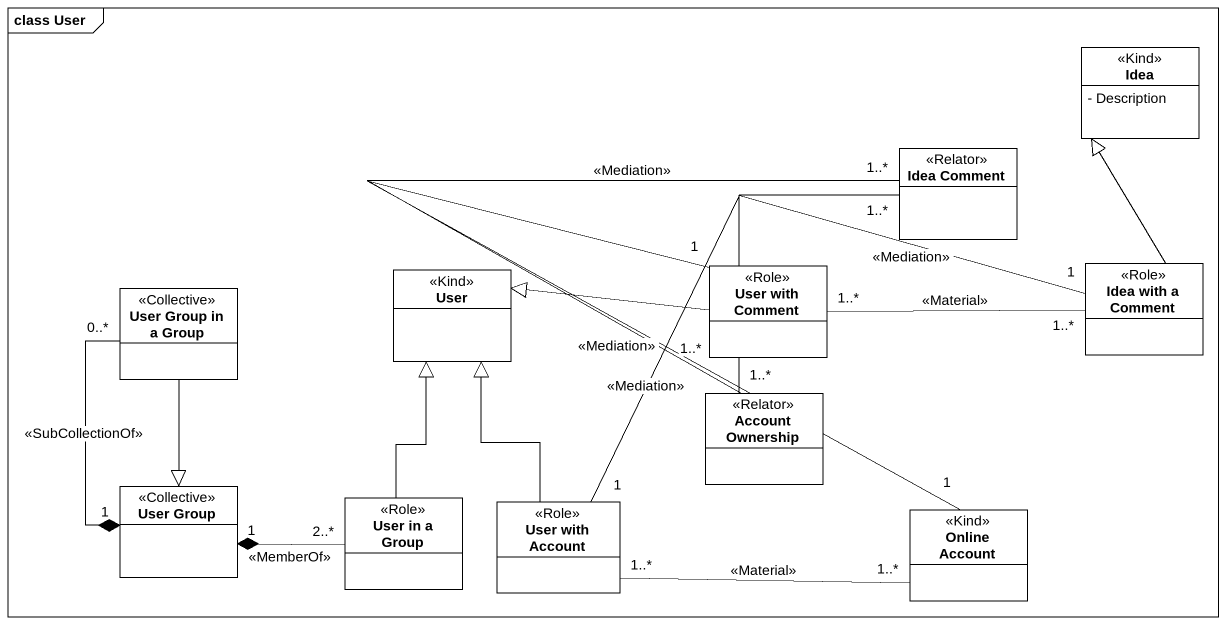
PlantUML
@startuml
mainframe class User
hide circle
hide empty members
skinparam classAttributeIconSize 0
class Idea <<Kind>> {
  - Description
}
class "Idea Comment" as Idea_Comment <<Relator>>
class "User Group in a Group" as User_Group_in_a_Group <<Collective>>
class User <<Kind>>
class "User with Comment" as User_with_Comment <<Role>>
class "Idea with a Comment" as Idea_with_a_Comment <<Role>>
class "Account Ownership" as Account_Ownership <<Relator>>
class "User Group" as User_Group <<Collective>>
class "User in a Group" as User_in_a_Group <<Role>>
class "User with Account" as User_with_Account <<Role>>
class "Online Account" as Online_Account <<Kind>>
Idea_Comment "1..*" -- "1" User_with_Comment : <<Mediation>>
Idea_Comment "1..*" -- "1" Idea_with_a_Comment : <<Mediation>>
User_Group_in_a_Group --|> User_Group
User_with_Comment -left-|> User
User_with_Comment "1..*" -right- "1..*" Idea_with_a_Comment : <<Material>>
Idea_with_a_Comment -up-|> Idea
Account_Ownership "1..*" -left- "1" User_with_Account : <<Mediation>>
Account_Ownership "1..*" -right- "1" Online_Account : <<Mediation>>
User_Group "1" *-up- "0..*" User_Group_in_a_Group : <<SubCollectionOf>>
User_Group "1" *-right- "2..*" User_in_a_Group : <<MemberOf>>
User_in_a_Group -up-|> User
User_with_Account -up-|> User
Online_Account "1..*" -left- "1..*" User_with_Account : <<Material>>
@enduml
